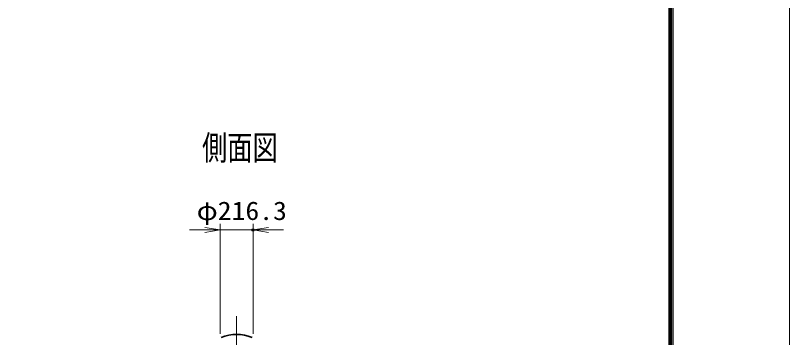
# Model space of a CAD drawing. Units: millimetres, scale not verified. Extents: x -11880 to 11880, y -8400 to 8400.
# Drawn here: x 6804 to 11880, y 670 to 2780 of the extents above; entities that cross this region are included whole.
import ezdxf
from ezdxf.enums import TextEntityAlignment as Align

# ---------------------------------------------------------------- set-up
doc = ezdxf.new("R2010")
doc.units = ezdxf.units.MM
doc.header["$LTSCALE"] = 30
doc.header["$PDMODE"] = 32
doc.header["$PDSIZE"] = 15
doc.linetypes.add('USER1', pattern=[18, 12, -1.5, 3, -1.5])
for name, color, linetype, lineweight in [('0-0_D-TTL', 7, 'Continuous', 18), ('0-1_外形線', 7, 'Continuous', 35), ('0-2_軸線', 200, 'USER1', 15), ('0-4_寸法線', 4, 'Continuous', 18), ('0-5_0', 7, 'Continuous', 18)]:
    doc.layers.add(name, color=color, linetype=linetype, lineweight=lineweight)
doc.layers.add('0-6_Defpoints', color=7, linetype='Continuous')
doc.layers.add('1-4_文字', color=254, linetype='Continuous')
doc.styles.add('ＭＳ ゴシック', font='')
doc.styles.get('ＭＳ ゴシック').set_extended_font_data('MS Gothic')

# ---------------------------------------------------------------- blocks, each defined once
blk = doc.blocks.new('_Open')
at = {"layer": '0-5_0', "color": 4}
blk.add_line((-30, 5), (0, 0), dxfattribs=at)
blk.add_lwpolyline([(-30, -5), (0, 0), (-30, 0)], dxfattribs=at)

msp = doc.modelspace()

# ---------------------------------------------------------------- linework, layer by layer
at = {"layer": '0-0_D-TTL'}
for points in [[(-11880, -8400), (11880, -8400), (11880, 8400), (-11880, 8400)], [(-11116.29, 7779.43), (11116.29, 7779.43), (11116.29, -7777.71), (-11116.29, -7777.71)], [(-11109.21, 7772.36), (11109.21, 7772.36), (11109.21, -7770.64), (-11109.21, -7770.64)], [(-11102.14, 7765.29), (11102.14, 7765.29), (11102.14, -7763.57), (-11102.14, -7763.57)], [(-11095.07, 7758.21), (11095.07, 7758.21), (11095.07, -7756.5), (-11095.07, -7756.5)], [(-11088, 7751.14), (11088, 7751.14), (11088, -7749.43), (-11088, -7749.43)]]:
    msp.add_lwpolyline(points, close=True, dxfattribs=at)
at = {"layer": '0-1_外形線'}
msp.add_arc((8254.11, 423.48), 266.94, 67.67999, 112.32001, dxfattribs=at)
at = {"layer": '0-2_軸線'}
msp.add_line((8254.11, 810), (8254.11, -1424.05), dxfattribs=at)
at = {"layer": '0-4_寸法線'}
for p, q in [((8045.96, 1374.91), (7945.96, 1374.91)), ((8145.96, 695.42), (8145.96, 1414.91)), ((8145.96, 1374.91), (8362.26, 1374.91)), ((8362.26, 695.42), (8362.26, 1414.91)), ((8462.26, 1374.91), (8562.26, 1374.91))]:
    msp.add_line(p, q, dxfattribs=at)
at = {"layer": '0-6_Defpoints'}
msp.add_point((8362.26, 1374.91), dxfattribs=at)

# ---------------------------------------------------------------- block references
at = {"layer": '0-4_寸法線', "xscale": 3.333333, "yscale": 3.333333}
msp.add_blockref('_Open', (8145.96, 1374.91), dxfattribs=at)
at = {"layer": '0-4_寸法線', "xscale": 3.333333, "yscale": 3.333333, "rotation": 180}
msp.add_blockref('_Open', (8362.26, 1374.91), dxfattribs=at)

# ---------------------------------------------------------------- texts
at = {"layer": '0-4_寸法線', "color": 254, "style": 'ＭＳ ゴシック', "width": 1.1}
msp.add_text('φ216.3', height=121.2, dxfattribs=at).set_placement((7992.51, 1403.59), align=Align.BOTTOM_LEFT)
at = {"layer": '1-4_文字', "style": 'ＭＳ ゴシック', "width": 0.75}
msp.add_text('側面図', height=161.7, dxfattribs=at).set_placement((8027.51, 1784.01), align=Align.BOTTOM_LEFT)

doc.saveas('drawing.dxf')
